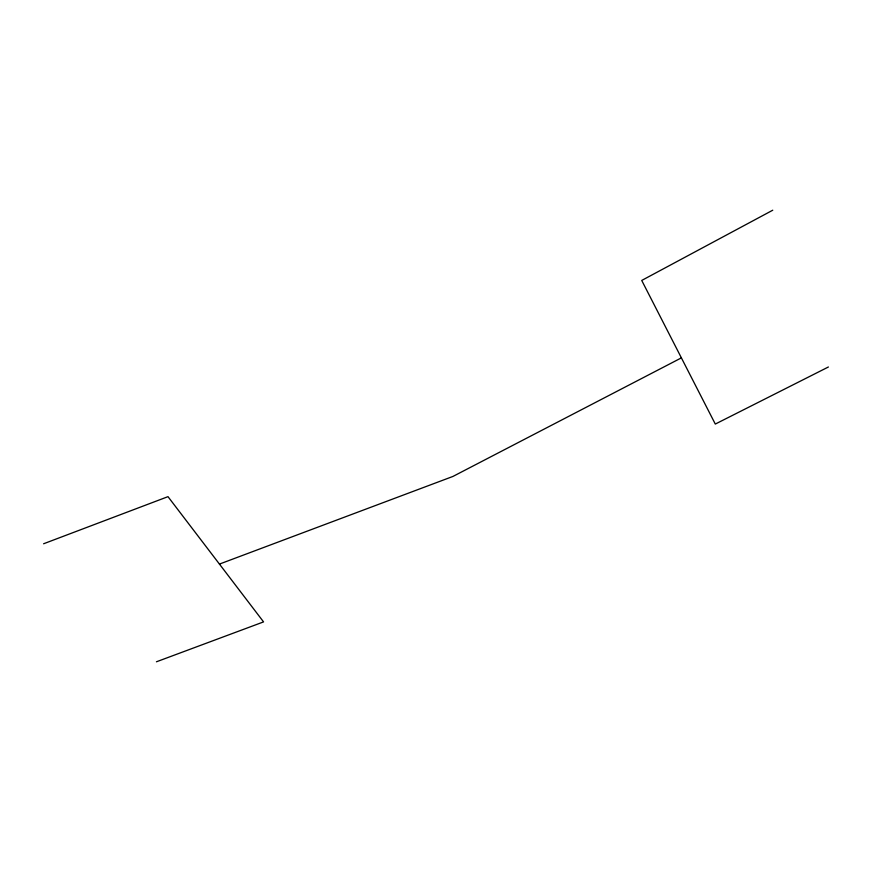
<?xml version="1.0" encoding="UTF-8"?>
<svg xmlns="http://www.w3.org/2000/svg" width="872" height="872" viewBox="0 0 872 872"><rect width="100%" height="100%" fill="white"/><g stroke="black" fill="none" stroke-linecap="round" stroke-linejoin="round"><path stroke-width="1.31" d="M772.756 210.207L641.727 280.446L715.302 424.065L828.4 366.992M681.392 357.869L452.917 476.45L219.45 564.086M43.6 543.768L167.991 496.659L263.562 621.899L156.426 661.793"/></g></svg>
